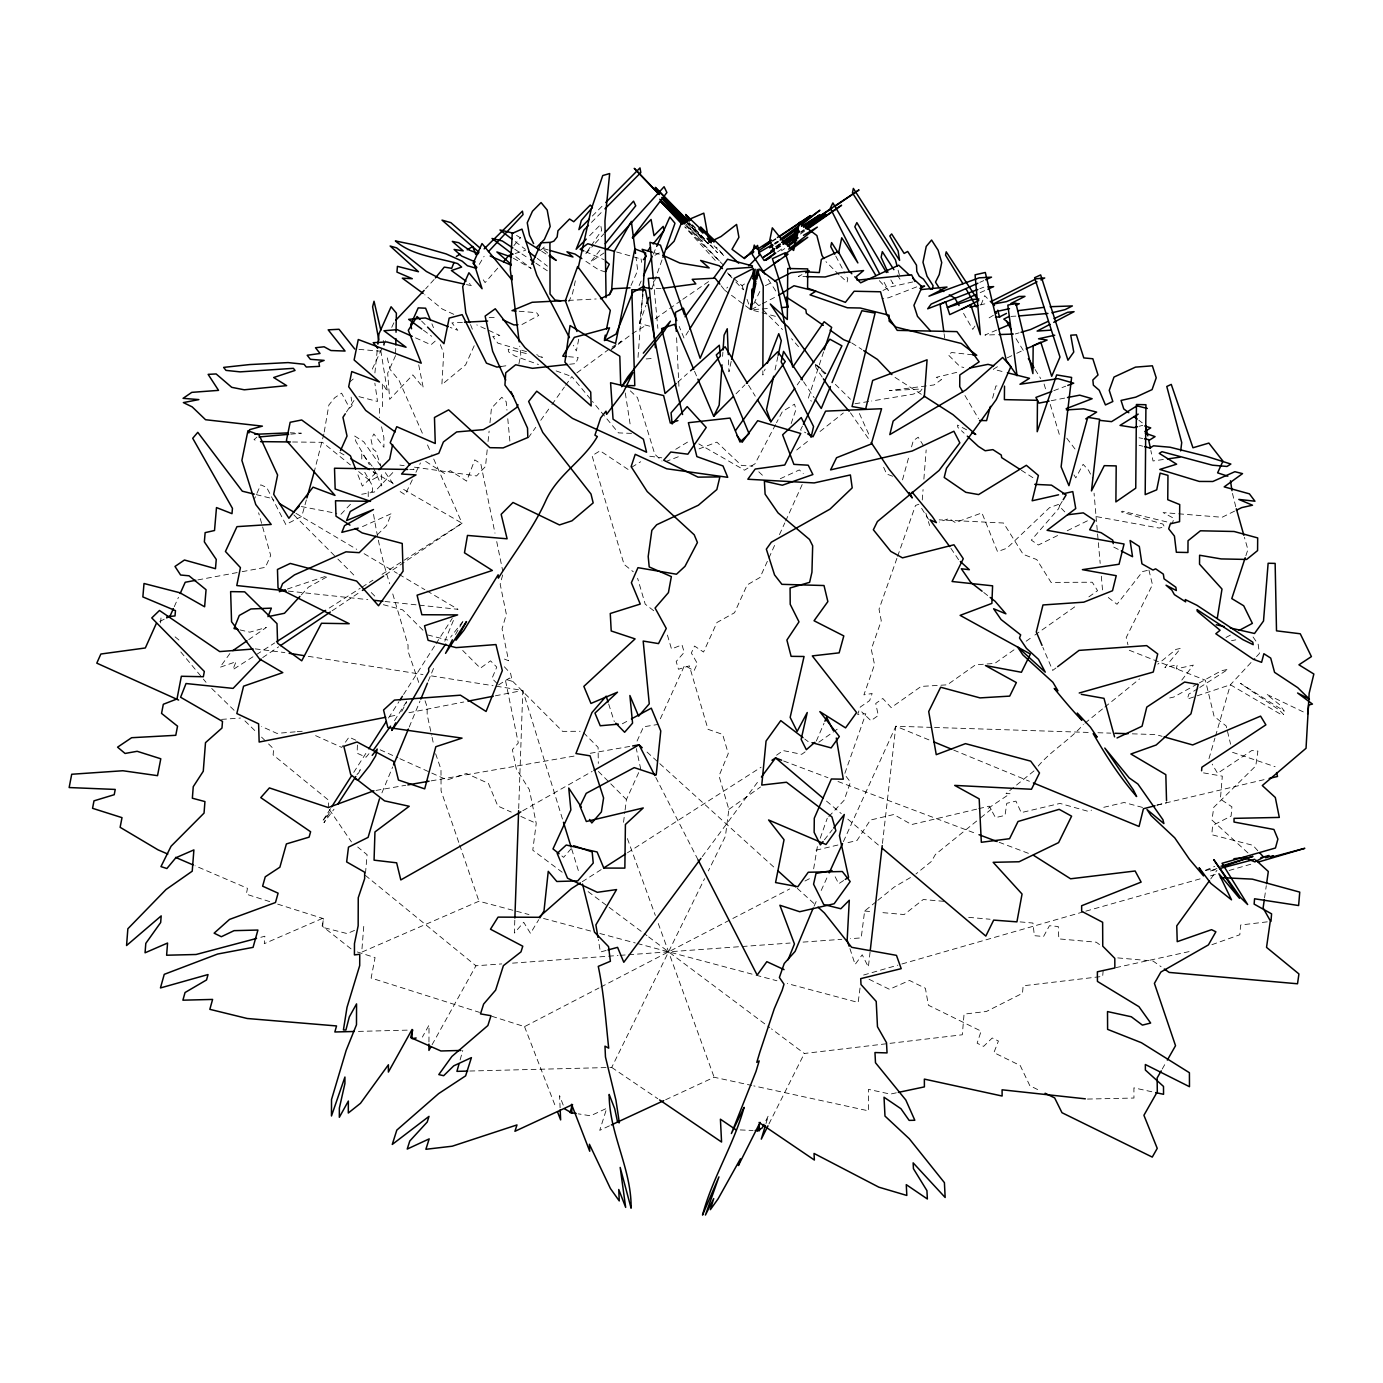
<?xml version="1.0" encoding="UTF-8"?>
<svg xmlns="http://www.w3.org/2000/svg" width="1383" height="1383" viewBox="0 0 1383 1383"><rect width="100%" height="100%" fill="white"/><g stroke="black" fill="none" stroke-linecap="round" stroke-linejoin="round"><path stroke-width="0.75" stroke-dasharray="5 3.75" d="M428.955 1041.969L429.024 1025.131L422.368 1037.094M762.863 370.782L762.846 375.018L765.127 369.105M395.624 353.443L395.745 347.081M514.804 920.179L514.355 933.076L523.708 922.288L530.45 933.335L538.782 919.626M518.694 808.536L522.809 690.445L495.2 686.037M357.419 745.057L357.108 753.199L366.046 757.227L369.589 752.905M722.6 356.365L722.894 352.129M638.03 357.402L642.836 291.329M363.746 926.403L361.724 952.161L478.967 901.215L528.963 914.561M922.254 499.989L923.066 489.547M923.879 479.123L926.161 449.924M1103.167 970.434L1102.666 976.381L1023.143 985.802L1022.504 993.271L986.39 1011.474L964.055 1014.119L962.309 1034.778L804.336 1053.483L771.472 1028.883M160.566 622.972L161.05 617.302M328.186 807.862L328.826 800.411L273.125 754.876L273.644 748.912L267.593 743.017M365.492 873.295L367.1 854.711L357.713 847.036M487.196 449.821L485.502 466.469L476.547 475.942L412.67 466.901M488.043 441.505L489.115 431.098M489.962 422.766L491.449 408.21L501.804 397.249L506.161 401.623L506.956 410.163M374.897 372.926L377.248 350.297M870.063 952.126L868.368 967.045L862.214 954.771L855.109 964.504L849.819 948.271M882.458 843.44L895.838 726.231L932.384 727.406M649.733 326.181L639.551 323.466L643.06 294.423M504.346 666.779L510.638 673.469L512.246 681.318L505.227 679.157L518.297 743.034L512.384 749.638L516.326 768.913L529.343 789.641L536.224 823.352L532.783 850.199L562.189 872.224M623.526 822.297L624.839 811.959M625.116 809.902L626.43 799.564L640.588 768.395L636.301 748.601M667.419 635.091L671.498 648.955L681.992 644.858L684.205 652.327L676.183 661.489L678.483 669.286L689.356 665.828L708.027 729.308L722.635 734.425L728.271 753.562L719.004 775.915L728.858 809.401L725.418 836.266L708.355 870.927M813.653 868.801L817.439 846.206M876.13 901.716L864.634 911.034L861.194 937.899L850.424 938.677M860.019 988.015L858.169 1002.468L787.325 983.555M1264.563 897.844L1266.292 885.673M323.864 434.02L314.408 471.119M324.227 431.963L328.86 405.029L334.755 397.699L341.584 393.17L349.622 408.158L352.112 405.634L351.126 397.128M518.902 363.902L520.786 354.636L519.731 346.148M578.734 339.215L576.365 350.902L573.392 345.231M731.192 361.378L728.962 371.768L728.461 358.854M775.016 369.935L778.145 355.293M575.345 280.818L572.579 293.334L568.776 301.771M992.596 398.2L995.864 385.961L1000.186 386.064M502.669 574.965L500.179 584.162L506.334 614.225L502.064 628.85L508.598 660.746L503.308 658.636M902.511 479.866L909.305 455.128M911.57 446.882L913.264 440.693L918.191 437.218L923.879 446.294M306.369 499.92L301.771 516.378L285.814 524.52L266.712 487.507L260.747 484.811L254.593 498.554M460.124 1059.931L462.786 1050.406M1208.984 758.627L1214.931 738.107M1215.536 736.05L1230.403 684.758L1255.038 658.187M765.992 1123.549L768.343 1115.735L764.868 1122.668M1245.876 555.707L1247.898 549.57L1244.423 537.33M823.594 351.818L808.156 398.702L811.441 401.139M791.162 423.578L796.003 409.385L794.482 404.182L782.415 411.529L776.52 422.749M896.91 558.352L879.035 609.194L881.265 620.742L871.255 649.249L874.54 664.601L863.908 694.854L872.137 693.488L869.63 700.611L860.278 707.024L857.667 714.458L865.793 713.766L844.512 774.342L850.476 782.087L844.062 800.359L828.659 816.748M897.619 556.312L915.494 505.469L920.888 503.516M820.24 838.219L827.259 818.235M639.551 323.466L645.93 305.436M651.6 289.393L662.232 259.33M981.048 304.865L984.627 295.634L988.862 299.869M381.933 792.874L392.686 766.925M409.23 727.026L419.983 701.095M428.263 681.145L434.867 665.188M444.79 641.245L453.901 619.307M816.333 741.046L824.043 723.24M395.59 355.569L387.689 373.185L389.66 399.376L412.791 374.897L423.215 387.551L418.634 364.455M474.196 345.733L465.622 364.887L441.886 384.612L443.718 353.08L439.777 343.312M630.976 285.503L637.719 270.498L636.059 257.687M639.119 285.572L641.764 279.694M653.174 254.23L656.683 246.399M174.258 606.705L178.476 597.3M637.062 741.081L643.527 726.818L657.755 724.485M660.348 718.762L684.568 665.379L694.059 670.772L697.343 663.512L691.362 653.018L694.508 646.051L703.549 652.033L716.947 622.506L734.529 612.738L747.148 584.923L760.062 577.42L767.997 559.908M768.896 557.971L775.949 542.395M779.476 534.616L784.783 522.93M785.665 520.993L802.434 484.015M814.086 906.142L817.63 898.31M821.191 890.496L828.296 874.851M843.405 841.607L895.838 726.231L931.727 741.029M372.304 369.071L385.563 340.633M391.735 327.356L394.397 321.669M412.324 479.797L405.133 494.768L397.284 489.738M415.937 472.294L420.432 462.942M753.752 303.811L760.875 289.324M802.434 426.12L800.55 429.957L805.874 432.879M469.84 1071.03L611.718 1067.434L704.569 878.637M358.387 773.46L360.289 769.657L356.918 774.826M768.948 1123.93L804.336 1053.483M401.71 711.45L406.688 701.976M775.552 424.616L754.962 463.824L744.521 470.185L698.813 443.908M432.066 1044.753L475.942 965.783L501.77 963.916M1162.221 1069.042L1166.318 1061.867M455.474 634.486L463.651 620.379L450.599 637.2M479.244 264.412L484.119 256.27M1062.213 501.355L1059.292 506.178L1064.806 511.9M406.516 701.682L394.293 720.958M688.578 330.865L684.049 338.144L679.191 326.423M330.554 808.588L322.446 821.26L329.413 812.495L323.985 822.678L334.029 809.176M353.737 772.354L367.636 750.623M388.502 718.019L398.926 701.717M403.559 694.473L434.85 645.55M436.008 643.752L452.241 618.391M346.424 412.03L354.549 399.635M974.946 326.06L972.733 329.396L963.26 312.869M590.074 247.35L585.441 254.109L593.929 244.756M591.232 245.655L601.657 230.442L600.602 224.616L587.654 237.686M528.323 437.754L535.774 427.278M540.753 420.276L550.711 406.291M551.955 404.545L564.385 387.067M565.63 385.321L571.836 376.574L591.06 399.756M797.23 384.889L799.737 381.362M229.872 653.554L220.018 667.298L236.026 661.731L232.863 669.649L254.679 655.698M1210.73 878.931L1217.005 870.253M702.27 856.647L758.852 780.444M1181.808 680.09L1193.322 665.102L1176.241 668.923L1177.296 664.774L1164.849 667.557L1180.633 648.368L1176.017 649.388L1157.813 664.151M824.389 839.827L832.359 829.696M599.945 250.323L590.679 261.854L604.06 252.951M513.906 245.621L520.44 237.565M434.124 279.47L425.636 288.822M571.179 848.643L563.624 857.356L560.582 854.936M1038.201 766.096C1051.408 750.329 1069.923 740.043 1083.338 724.485M497.724 268.181L485.105 282.599L481.803 277.62M595.347 243.201L603.835 233.865M301.356 594.863L308.392 587.187L327.788 576.4M1256.49 656.631L1259.394 653.502L1258.167 644.288L1252.687 636.457M340.996 514.251L351.023 503.671M392.789 472.571L374.344 492.054L361.706 494.25M592.304 216.076L602.746 205.548M591.475 222.404L603.437 210.32M721.096 285.693L724.692 290.205L727.7 287.163M736.015 393.809L744.936 384.802M377.438 534.668L386.548 525.661L391.389 513.629L360.254 527.615M376.003 472.692L362.363 486.107L357.142 472.865M540.563 250.358L545.351 246.036M677.791 382.157L687.368 373.635M256.892 437.149L254.023 439.621L258.414 441.609M435.196 341.117L430.995 344.782L414.105 337.21M349.38 382.244L355.535 377.092M1084.998 723.136L1103.202 708.39M1104.861 707.059L1139.609 678.897M1034.017 770.901L1006.029 793.583L1010.005 793.704L988.102 808.381L991.507 809.02L978.317 819.704M877.773 900.385L894.196 887.073L910.74 877.375M976.675 821.035L935.444 854.435L931.329 861.505L915.961 873.97M611.805 348.793L621.451 341.048L618.236 343.053M796.694 449.994L810.023 439.414M820.015 431.496L843.336 412.998M611.251 349.657L632.653 333.355L646.795 324.815M1055.99 667.937L1052.688 670.444L1042.868 647.348M576.918 372.84L609.09 349.173M775.344 246.952L780.219 243.46M655.369 318.747L681.11 300.491M682.822 299.281L708.926 281.354M776.554 755.222L783.124 750.571L801.708 754.323L805.131 751.885M818.857 742.187L839.429 727.631M728.858 809.401L760.512 786.996M1013.981 649.837L994.826 663.391L975.516 664.843L947.269 684.827L921.147 686.417L891.188 707.612L882.786 698.467L875.733 703.463L878.291 715.46L870.927 720.664L861.73 711.865M1026.169 641.211L1033.136 636.284M1034.882 635.039L1076.683 605.477M1088.888 596.851L1097.583 590.679L1092.276 582.226L1051.08 582.399L1036.783 559.596L1023.161 554.324L1003.522 523.016L939.213 519.852M248.733 639.638L266.366 627.433L249.804 632.169L239.951 629.905M776.226 247.453L781.412 243.875M800.377 234.038L805.701 230.391M612.099 347.133L616.628 344.056M775.846 248.784L781.084 245.223M800.325 232.137L803.834 229.768M777.523 251.896L784.386 247.229M262.701 657.582L278.709 646.795M332.11 610.802L360.6 591.613M385.511 574.827L462.06 523.241L431.842 454.73M772.596 241.282L776.036 238.965M776.33 247.488L781.637 243.927M776.589 248.854L781.862 245.327M801.189 232.361L804.699 229.993M774.152 243.512L777.35 241.385M775.102 243.46L778.456 241.247M777.039 245.811L780.461 243.546M781.43 250.79L784.731 248.594M733.906 278.536L742.049 285.624L745.506 283.325M772.129 240.97L775.621 238.671M774.808 244.29L778.318 242.008M843.63 880.504L838.668 883.754L833.932 874.298M582.226 881.732L602.106 869.008M627.415 852.81L761.117 767.185M256.495 654.539L274.698 642.922M329.258 608.053L360.185 588.311M362.018 587.153L372.926 580.168M382.019 574.36L462.06 523.241L400.88 487.819M498.537 684.931L509.445 678.05L562.57 731.365L580.117 731.279M997.437 366.72L993.357 369.261L1005.389 372.286M989.139 317.865L995.069 314.252M631.685 467.247L640.709 461.732M675.751 449.285L689.754 440.762M1197.955 688.578L1188.792 694.162L1187.357 699.106L1230.403 684.758L1281.678 714.855L1283.718 714.579L1279.5 710.205L1240.361 683.271L1284.271 711.156L1279.655 704.725L1266.569 694.283L1305.777 713.109M1199.787 687.472L1228.156 669.251L1221.241 670.807L1199.303 682.925M522.739 810.784L592.149 771.42M1197.488 683.945L1173.735 697.067L1167.736 698.415M521.961 324.521L538.73 315.428L536.552 312.679L518.141 311.158M622.333 723.793L629.576 719.903M654.885 255.285L660.538 252.259M1225.978 637.477L1231.631 634.451M159.788 621.537L164.923 618.806M751.47 309.429L760.494 304.744M762.292 303.793L776.727 296.308M491.812 1016.263L524.537 1026.635L598.943 987.998M600.844 987.013L789.71 888.941M804.958 881.023L812.599 877.064M765.421 285.659L770.919 282.875M801.967 274.612L798.285 276.462L806.548 276.635M882.959 290.499L889.649 287.128L914.958 281.458M1057.597 535.532L1038.374 545.006L1031.32 540.131L1058.6 508.702L1060.346 503.74L1049.524 507.665L1006.876 548.238L997.523 551.627L981.93 512.903L955.273 522.549L949.032 518.521L939.334 522.048M1067.209 530.778L1088.352 520.354M1234.587 511.122L1222.088 517.277L1163.103 512.574L1173.89 518.366L1172.421 523.258L1122.443 511.209L1121.319 511.9L1162.947 524.105L1164.503 527.009L1159.196 528.047L1096.045 516.551L1094.057 493.195M1007.256 357.834L1014.828 354.221M1016.73 353.322L1024.302 349.692M609.436 1125.831L599.738 1130.343L606.739 1108.302L590.558 1115.804L578.232 1113.851M665.672 1099.744L714.147 1077.253L751.712 1085.43M780.271 478.725L799.322 469.926L803.316 473.712M980.167 292.643L985.958 290.067M979.838 282.357L983.728 280.628M354.532 930.396L347.168 933.594L322.602 927.319L323.328 918.018L264.291 943.673L264.879 936.222L258.621 937.881M996.676 330.053L984.886 335.084L997.039 334.634M1205.561 870.218L1214.723 866.38M916.704 286.869L888.491 297.812L882.095 298.434M979.804 288.719L983.814 287.18M665.43 461.663L679.278 456.407M699.072 448.887L716.878 442.128L741.495 465.466L752.819 466.14M1053.811 390.68L1065.74 386.185M1211.888 944.693L1239.825 934.752L1240.637 925.002L1270.96 921.406M287.353 589.037L327.304 575.76M1216.936 868.472L1209.572 871.221L1217.783 869.06M901.872 963.986L1083.84 911.725M515.15 253.487L525.471 250.34M1015.295 333.96L1019.133 332.836M863.614 975.032L897.844 965.144M1085.845 911.155L1202.19 878.274M1210.488 875.871L1216.712 874.073M1229.159 870.477L1251.978 863.891M606.117 950.467L600.378 952.023L598.303 939.506M1139.281 426.258L1142.738 425.342M1156.931 805.269L1166.578 802.78M956.759 372.355L936.256 377.352L941.512 379.564L933.905 384.958L889.459 390.628L922.098 388.969L920.335 391.389L913.005 394.207L871.567 401.018M1205.613 870.529L1213.098 868.714M1147.337 570.436L1142.583 571.559L1117.015 604.285L1107.541 596.92M976.64 809.159L911.587 824.562L893.798 814.518L870.374 820.067L856.993 840.501L844.702 843.405M978.749 808.657L989.243 806.168L995.483 817.63L1005.026 815.382L1006.789 803.298L1015.935 801.12L1021.224 812.616L1060 803.419L1087.539 811.164L1091.602 810.196M816.039 850.199L842.662 843.889M1103.79 807.309L1124.085 802.503L1144.571 807.966M1157.018 805.01L1265.047 779.424M979.942 304.952L987.981 303.154M1115.804 967.651L1191.61 951.055M896.322 1092.829L890.306 1094.109L868.472 1089.355L868.593 1110.877L753.787 1085.897M1231.544 640.692L1235.78 639.845M1051.166 400.724L1067.486 397.543M389.937 716.446L398.373 714.786M408.919 712.729L463.754 701.994M495.391 695.805L522.809 690.445L562.829 820.223M197.873 579.909L240.054 572.043M242.163 571.663L265.38 567.341L270.705 555.465L258.621 512.782M376.038 790.419L405.72 785.267M431.185 780.859L575.414 755.861M590.264 753.286L630.562 746.301M855.005 403.75L869.509 401.364M500.923 366.512L508.909 365.354M1163.362 459.502L1153.024 460.971L1150.846 450.495M661.091 288.494L650.961 288.598M569.589 364.248L575.76 363.573L578.18 357.557L568.534 356.693M290.776 434.158L301.356 433.207L290.24 432.793M295.184 731.849L276.877 733.37L261.646 726.49M297.207 731.676L303.309 731.175M255.233 648.869L284.898 652.603M753.821 309.55L760.201 309.083M762.327 308.928L768.723 308.461M646.138 358.94L654.401 358.335M512.54 963.138L617.994 955.515M620.137 955.359L626.603 954.875M628.746 954.719L790.16 943.033M803.074 942.1L841.815 939.299M221.505 719.385L240.486 718.054M1010.904 316.396L1016.851 316.067M568.43 300.405L596.194 298.97M489.219 317.658L497.119 317.243M462.423 322.36L451.913 322.896L457.808 330.295L450.166 327.391M358.439 1031.39L410.682 1030.058M292.574 441.99L322.446 442.318L350.4 464.913M409.766 469.477L414.07 469.546L411.27 466.399M934.528 727.475L1089.32 732.454M1097.929 732.731L1110.826 733.146M1132.314 733.837L1155.963 734.58L1162.083 736.309M631.547 433.38L618.495 432.896L592.425 401.416M740.233 1129.928L753.061 1130.464M358.94 349.363L379.962 351.161M943.811 901.336L923.256 899.52L904.171 914.543L879.208 912.331M968.67 917.344L990.09 919.246M1020.084 921.891L1032.945 923.031L1034.363 935.686L1043.56 936.498L1049.438 925.728L1058.254 926.506L1058.825 938.884L1096.252 942.203L1099.571 944.624M864.634 911.034L870.875 911.587M1117.775 957.9L1153.059 961.029L1161.098 966.734M288.338 591.094L367.809 599.634M384.993 601.484L417.217 604.941M419.36 605.166L458.032 609.333L426.725 590.783M972.56 354.791L951.66 352.527L948.133 354.722L959.975 366.547L963.795 367.515M1087.47 1099.07L1133.956 1098.033L1133.904 1087.851L1155.635 1092.587M649.733 456.234L661.765 457.825M399.894 465.086L404.147 465.691M308.271 656.32L422.973 674.558M431.479 675.907L493.074 685.709M1203.521 772.89L1222.313 776.157L1220.394 799.097L1231.89 806.825L1231.112 816.056L1212.58 825.513L1211.819 834.744L1252.894 845.307L1258.271 851.236M1139.022 437.789L1142.635 438.48M301.373 506.541L336.83 513.439M466.486 284.587L472.519 285.918L469.286 283.55M526.318 353.529L508.183 349.259L508.65 351.87L514.874 356.001L538.454 364.507M538.419 356.382L542.447 357.333L536.708 354.688M256.235 494.613L270.152 498.053L273.834 500.231M1139.125 445.291L1142.738 446.19M427.675 634.953L447.798 640.035M358.94 396.644L377.507 401.45L374.862 383.16M753.649 310.518L775.431 316.327M383.368 604.699L402.66 609.868L423.267 630.527M543.554 918.468L591.475 931.26M599.807 933.49L635.229 942.947M637.321 943.5L753.994 974.652M756.069 975.205L776.918 980.772M654.453 252.83L660.607 254.593M616.611 252L641.349 259.07M548.325 249.96L542.153 248.197L548.394 253.625M605.495 271.898L598.96 270.013L583.557 259.762M526.474 351.645L497.811 343.122L492.815 336.501L499.816 335.464L476.807 324.901M269.72 901.612L246.33 894.196L247.471 888.301L195.003 865.741M277.689 904.136L323.57 918.675L322.135 926.057L353.391 950.726M357.333 951.971L375.07 957.589L371.128 978.04L479.538 1012.373M1232.547 752.317L1275.143 766.718M556.122 370.903L571.836 376.574M892.623 476.219L886.676 474.023L882.285 464.256M783.642 760.978L827.95 777.695M838.012 781.499L976.986 833.932M999.148 842.299L1029.35 853.691M1129.271 650.252L1205.354 680.177L1214.084 716.29L1226.202 726.006L1230.593 744.227M953.648 750.07L1029.419 781.291M585.666 251.723L604.094 259.71M380.187 749.811L397.906 757.798M399.877 758.697L447.124 779.995L466.434 773.495L488.406 783.4L497.811 806.012L511.261 812.08M355.863 740.216L349.017 737.122L341.705 747.408L312.99 734.459M520.855 816.419L536.224 823.352M453.797 314.321L442.301 309.049L424.737 294.717M869.025 979.25L889.425 989.294L909.495 980.461L925.4 988.292L928.391 1005.216L981.117 1031.13L977.124 1043.197L983.59 1046.378L992.233 1037.993L998.422 1041.036L993.91 1052.619L1020.239 1065.55L1029.851 1085.724L1039.394 1090.426M1113.782 547.115L1119.417 549.985M966.613 429.785L957.468 425.082L957.814 427.33L964.124 433.19M513.335 258.189L531.141 268.406L515.824 256.702M339.699 452.397L345.249 455.629M373.064 471.724L393.464 483.531M295.945 513.318L356.728 549.328M364.092 553.684L397.249 573.323M399.082 574.412L424.875 589.694M516.533 235.387L521.944 238.792M541.773 251.308L547.184 254.731M851.721 342.915L861.989 349.501M895.026 377.403L922.219 394.881M1021.311 470.255L1033.81 478.276M425.67 461.403L444.583 473.539L450.391 470.669L466.659 481.128L474.767 459.882L480.8 463.754L494.993 533.164M514.666 249.165L527.044 257.359M535.895 263.202L548.273 271.396M628.072 469.442L600.101 450.806L592.062 455.699L624.044 564.368L633.345 571.819M611.718 1067.434L657.789 1098.707M423.44 330.226L431.669 336.276M724.692 290.205L729.792 294.026M731.486 295.288L750.208 309.308M588.138 891.637L646.95 935.651M648.679 936.948L769.743 1027.586M1138.9 420.311L1142.272 422.852M515.219 241.593L525.384 249.355M537.244 258.396L547.426 266.141M804.75 739.006L808.173 741.634M653.71 610.716L645.221 604.164L637.615 578.284M983.728 592.46L988.568 596.229M358.629 471.568L370.125 480.869L376.729 477.308L373.583 471.897M175.105 636.871L181.622 642.213M365.319 875.353L475.942 965.783M826.498 801.085L841.279 813.602M847.848 819.168L880.712 847.001M727.389 272.866L732.281 277.119M839.135 274.854L825.962 261.664M840.743 276.306L847.122 282.08L847.796 278.761L845.791 274.992M647.037 752.075L658.222 762.223M659.812 763.675L776.468 869.475M797.248 888.318L816.419 905.709M1247.967 852.931L1211.957 820.102L1213.79 807.292L1255.781 765.888L1257.89 751.09L1251.753 750.537L1217.559 773.322L1212.2 764.142M723.637 265.329L685.38 227.123M816.731 364.991L825.928 373.669L816.298 364.161M685.605 225.377L720.785 262.355M758.783 471.793L764.764 477.463M630.337 390.87L637.477 397.63L654.799 454.212L662.008 461.04M686.072 221.384L709.393 245.119L688.717 223.545M211.703 688.457L234.367 710.568M244.929 720.906L255.509 731.227M261.56 737.122L266.089 741.547M683.582 221.66L702.374 241.299L685.795 224.547M824.804 373.929L815.296 364.282M835.367 384.37L850.476 399.272M583.522 732.731L598.096 747.356L598.303 763.416M598.407 771.437L626.43 799.564M497.223 683.617L492.002 678.379L496.774 667.107L490.516 660.832L480.368 668.179L462.683 650.442M293.905 514.943L336.363 557.539M337.884 559.06L356.071 577.316M371.232 592.529L377.3 598.614M687.628 224.011L703.601 240.072L687.576 223.216M755.256 302.082L761.307 308.184M762.828 309.706L782.501 329.552M421.59 321.046L426.068 325.575M692.261 225.049L695.234 228.109M714.077 245.794L724.502 256.356L716.498 247.211M689.166 223.372L708.528 243.425M710.015 244.964L717.466 252.674L710.689 245.223M715.253 260.419L684.671 226.847M688.803 222.386L704.863 239.138M728.53 274.301L734.442 280.49M735.912 282.046L743.293 289.79M692.243 224.841L695.217 227.953M798.527 346.701L791.577 338.714M879.329 280.645L888.405 290.43L882.475 279.21M180.793 651.963L202.039 677.514M203.37 679.122L206.032 682.32M850.459 412.808L869.959 440.797M372.131 466.192L361.758 453.157L361.793 461.144M1066.76 438.169L1075.006 449.008M380.532 465.794L363.798 441.851L354.722 436.025L355.794 441.246L369.399 464.688M385.321 472.623L393.706 484.603M329.344 809.574L351.455 841.919M950.916 548.325L958.868 560.132M822.176 377.075L816.264 368.276L814.985 364.196M803.592 381.743L814.189 397.803M1073.951 474.905L1075.836 477.861L1083.114 464.325L1088.386 470.03L1092.777 478.345M897.325 275.044L900.8 280.455M768.274 279.383L776.261 291.813M921.614 508.322L928.512 519.317M1016.021 338.662L1024.993 353.166M1035.106 369.503L1040.707 378.579M748.549 385.2L755.256 396.178M890.842 279.919L893.038 283.619L891.344 279.85M964.936 395.503L978.524 418.703M364.749 472.294L372.58 486.038L372.597 491.57L368.224 491.103L368.241 496.998M835.764 256.097L844.788 273.091M655.784 777.453L698.104 859.967M373.427 467.834L381.691 485.969L381.639 472.139M859.396 413.517L869.959 436.942M422.351 433.207L399.03 380.36L389.989 369.33L386.6 354.878M427.52 444.946L430.977 452.777M694.543 371.266L697.032 377.144M470.497 324.556L472.848 330.347M431.911 323.812L433.484 327.702M563.209 1105.121L559.579 1095.699L560.098 1107.8M524.537 1026.635L556.035 1107.99M742.049 285.624L743.484 289.548M747.045 299.368L749.897 307.233M627.398 838.565L655.335 915.425M658.273 923.533L714.147 1077.253M381.622 468.197L375.778 451.186L373.082 449.216L371.042 439.448L373.842 433.934L383.938 447.314L383.886 437.702L381.293 425.618M373.548 514.372C377.438 537.503 382.313 561.083 389.729 583.764M418.738 682.441L408.071 651.324L408.037 645.118L392.167 591.941M425.048 700.783L427.14 706.903L427.174 714.665L431.617 735.237M435.628 753.735L440.987 769.346L441.073 790.834L458.983 843.025M459.675 845.03L478.967 901.215M608.676 703.999L614.294 721.649M571.715 849.058L579.339 873.779M925.832 513.179L929.618 525.557M1044.079 384.025L1045.928 390.144M1050.25 404.424L1059.499 435.023M1235.762 506.731L1232.27 492.607M898.12 270.152L899.728 276.323M1148.927 570.055L1152.471 584.715L1126.211 637.563L1127.958 644.806M383.229 340.443L384.664 346.632M432.066 737.277L433.847 745.506M496.722 541.583L502.738 571.023M380.792 350.625L387.43 391.596L382.33 383.074L382.434 406.948L379.53 407.933L379.564 417.545M641.055 258.915L641.677 262.355M625.289 392.997L630.562 427.001M944.105 333.77L944.675 337.971M507.768 418.703L509.981 442.197M653.519 281.043L657.859 328.359M1096.045 516.551L1100.177 563.417M1101.317 576.21L1102.631 591.111M676.598 337.711L678.915 386.289"/><path stroke-width="1.5" d="M428.955 1044.079L428.937 1050.406L431.012 1046.637M762.88 366.53L763.226 285.97L757.21 269.46L750.606 309.204M1004.507 386.151L1004.386 399.635L1037.457 400.309L1037.198 431.721L1056.664 374.914L1071.618 377.438L1061.124 466.849L1068.938 485.675L1087.764 417.32L1099.589 419.256L1091.464 490.913L1104.274 465.656L1116.202 465.898L1115.891 501.891L1135.754 488.164L1136.446 404.51L1145.937 404.718L1145.193 494.63L1156.724 489.824L1160.112 473.142L1167.961 475.372L1167.753 499.712L1179.716 504.553L1179.578 521.65L1170.312 523.863L1168.687 528.825L1174.426 536.051L1176.363 552.266L1187.928 552.509L1188.032 540.736L1200.427 530.795L1234.068 531.487L1257.683 537.918L1257.579 550.59L1246.671 559.441L1221.154 558.922L1199.597 555.24L1199.528 564.178L1222.002 589.054L1217.247 618.46M751.799 303.326L752.024 290.586M395.797 344.972L395.918 338.61M396.039 332.248L396.385 313.18L391.095 306.767L378.959 333.839L377.887 344.125M751.799 303.69L752.075 289.012M514.874 918.035L518.625 810.68M751.47 309.429L752.387 290.015M753.009 277.067L753.424 268.44L734.459 278.294L700.126 358.266L683.392 308.219L675.405 312.368L676.304 331.384M512.177 275.58L511.935 279.867L482.01 243.546L473.643 262.217L482.079 288.736L468.923 272.762L462.7 286.627L465.794 312.973L469.719 322.619M722.012 364.853L719.177 405.133L713.697 416.3L697.879 379.098M723.05 350.003L724.087 335.153L727.251 328.739L728.288 354.549M642.836 291.329L645.619 252.968L634.814 248.905L615.591 343.382L604.457 339.215L605.305 335.084M1201.585 770.763L1201.879 767.219L1265.877 724.848L1260.587 716.135L1192.682 744.953L1164.123 736.897M1270.96 921.406L1271.582 913.852L1254.122 904.102L1254.571 898.777L1298.62 905.537L1299.743 892.121L1252.341 879.139L1220.411 877.565M751.073 309.239L755.17 269.27L747.684 284.483L731.642 359.303M1307.644 714.008L1308.629 705.019L1312.45 704.085L1297.6 693.004L1309.424 699.124L1297.738 687.662L1274.573 672.345L1270.718 658.101L1263.889 653.727L1261.59 662.336L1253.309 659.242L1215.813 633.76L1220.083 630.25L1197.332 611.355L1197.056 609.626L1242.919 639.672L1253.188 644.668L1252.808 642.213L1196.935 605.287L1185.283 599.565L1185.629 601.847L1174.374 594.621L1171.885 590.195L1166.042 585.199L1176.345 590.541L1175.844 587.222L1164.054 578.837L1163.345 574.135L1155.635 568.828L1152.973 570.038L1141.943 563.832L1139.315 546.441L1130.084 540.511L1132.539 556.692L1121.285 550.953M870.305 950L882.216 845.583M643.562 290.274L644.063 286.125L632.774 292.401L616.023 334.098L604.406 340.564L609.505 327.84L574.325 337.348L562.743 356.174L566.598 356.52M1180.684 450.91L1181.722 442.56L1166.785 386.479L1171.263 384.405L1192.959 447.764L1208.863 443.079L1222.952 461.144L1217.61 472.848L1227.827 476.201M1264.269 899.866L1263.111 907.974L1270.32 920.801L1266.534 947.372L1298.931 973.926L1297.513 983.78L1169.154 972.422L1164.33 969.016M1266.586 883.651L1268.315 871.48L1255.799 860.07M392.634 444.583L389.643 459.277L379.028 469.701M606.549 328.912L610.318 310.397L577.645 266.504L565.336 300.768L576.953 331.488M932.332 289.289L933.076 285.659L927.025 276.22L922.98 262.286L926.23 246.416L931.589 240.037L938.106 250.185L941.719 262.545L939.247 274.577L935.496 282.149L938.936 287.508M248.905 432.948L249.597 429.664L262.407 426.137L205.566 419.723L192.168 406.879L183.369 402.591L198.858 399.601L183.075 398.339L191.805 392.357L218.549 390.369L208.124 374.361L216.146 373.946L231.722 387.326L244.255 389.799L286.661 385.65L273.678 377.524L295.046 370.437L293.369 368.327L240.089 371.871L225.999 370.385L223.614 367.394L249.58 364.576L288.096 362.588L304.07 364.265L306.283 367.031L319.525 366.357L318.868 362.415L324.158 360.393L310.38 359.303L307.182 355.258L320.043 353.478L315.48 347.738L324.106 346.787L330.952 350.539L345.058 351.04L328.186 329.846L339.042 329.275L354.739 349M773.667 376.211L766.493 409.679L770.884 421.78L794.724 388.398M778.145 355.293L781.291 340.65L778.75 333.683L767.392 363.21M750.208 309.308L755.948 283.1M756.829 279.072L759.025 268.993L776.9 282.374L792.684 367.152L824.13 321.738L831.667 327.373L824.268 349.795M578.111 268.319L591.042 209.957L602.746 175.537L609.661 173.549L604.941 220.986L606.065 297.587M990.401 406.36L986.58 420.622L979.562 420.484M306.94 497.863L314.408 471.119M412.774 1030.007L410.647 1037.578L440.9 1050.976L460.798 1050.458M459.07 1063.752L456.926 1071.358L467.679 1071.082M379.461 798.855L368.103 837.372L348.499 847.122L346.649 861.92L364.68 872.224L364.645 878.724L358.249 897.74L358.162 925.797L354.463 943.604L354.428 954.91L359.736 954.27L359.701 965.576L347.012 1007.36L343.416 1029.955L345.923 1029.989L349.311 1016.92L356.555 1003.885L356.486 1024.768L346.182 1050.319L331.522 1099.554L331.471 1115.977L344.937 1077.029L344.92 1083.529L339.371 1108.042L339.336 1117.291L348.36 1101.058L348.309 1113.004L360.496 1103.306L388.416 1064.772L388.381 1072.067L412.065 1029.471L412.03 1038.598L416.162 1037.993M757.538 1130.862L760.08 1122.408L738.401 1165.541L740.441 1158.781L718.123 1198.802L710.361 1209.676L713.697 1198.612L705.434 1215.052L718.935 1176.898L702.529 1215.069C712.452 1177.711 733.872 1144.571 744.089 1107.368L731.382 1133.541L756.017 1071.41L759.181 1060.934L756.795 1062.351L759.941 1051.875L774.255 1008.812L782.19 990.228L784.005 984.195L779.372 977.47L784.247 963.484L795.104 951.4L813.187 908.095M765.404 1125.503L761.29 1139.143L767.98 1125.831M1245.201 557.747L1231.786 598.58L1243.697 605.771L1252.376 623.37L1239.168 630.423M646.639 303.43L648.765 297.414M662.941 257.324L674.99 223.251L669.839 217.027L656.683 246.399M454.022 262.39L451.705 268.319L444.306 267.109L435.403 277.931M267.956 616.662L271.379 608.14L250.928 608.969L239.294 615.452L234.021 628.556L237.98 629.455M517.951 404.631L516.862 407.345L494.284 423.561L483.341 429.646L456.667 431.945L443.373 441.99L438.826 453.296L410.232 463.754L401.571 474.023L416.024 474.905L350.227 511.503L346.597 520.527L373.496 509.532L344.557 525.644L341.86 532.351L358.214 528.133M788.068 959.767L794.447 943.967L779.891 905.26L799.685 911.725L834.156 903.756L850.182 881.541L842.333 871.515L808.26 872.241L797.835 886.71L775.569 882.561L784.04 839.723L768.602 819.981L825.979 844.494L835.868 830.785L831.926 816.921L786.495 782.242L761.756 785.077L766.061 741.046L780.773 720.612L803.039 737.692M393.515 764.937L408.4 729.031M420.812 699.106L427.433 683.15M830.388 386.548L821.26 408.504L815.365 399.583M832.047 382.555L861.886 310.726L875.093 313.077L852.049 406.533L865.654 408.953L872.673 380.446L927.077 359.805L924.328 396.627L893.141 421.106L889.805 434.608L965.904 389.902L1002.658 357.471L1010.904 366.547L996.261 399.601L946.473 468.301L944.209 477.463L965.818 492.313L978.611 494.578L1026.342 465.31L1038.391 475.441L1032.15 500.784L1058.565 494.803M824.89 721.252L826.602 717.293L833.154 730.38M340.512 450.581L347.029 436.043L342.949 417.338L345.266 413.794M531.729 264.239L541.323 242.82L549.915 242.353L550.036 294.026L555.015 300.059L560.91 300.803M609.315 294.735L611.701 289.393L614.208 251.499L631.357 221.418L635.506 253.417M643.51 275.77L652.292 256.183M156.383 623.335L145.336 647.97L100.873 654.021L96.793 663.149L178.632 700.057M173.411 608.572L170.04 616.092L166.634 617.907M180.153 593.549L185.218 582.26L195.764 580.307M829.195 872.898L842.524 843.561M803.385 424.218L841.919 345.836L829.852 339.198L800.999 379.616M605.495 271.898L609.298 264.239L605.391 260.851M763.986 1124.396L762.258 1127.854L759.111 1129.859M395.728 722.842L391.735 730.431L406.861 709.393L428.816 671.498L428.609 668.456L445.706 644.15M1161.201 1070.84L1157.122 1078.014L1157.312 1091.757L1143.914 1115.286L1157.243 1148.374L1152.264 1157.087L1061.988 1112.71L1054.659 1097.929L1045.116 1093.244M1167.338 1060.07L1175.533 1045.704L1154.407 983.382L1160.873 972.042L1208.414 944.9L1215.882 931.796L1211.56 929.67L1177.227 941.667L1176.76 925.849L1209.468 880.677M452.397 639.793L445.551 653.364L466.503 621.537L455.958 640.277L463.927 630.268L498.139 574.809L498.347 578.146C514.459 552.491 533.164 528.548 545.611 501.095C557.124 474.836 583.332 460.885 597.352 436.579L594.932 435.196L600.689 417.873L606.013 411.2L606.601 414.347L623.353 392.288L632.93 372.632L621.728 386.721L627.778 376.919L664.531 330.71L670.409 321.184L643.302 353.149M539.819 917.914L543.986 911.051L548.256 871.342L556.813 881.49L577.748 880.902L593.238 863.044L592.166 851.945L573.703 845.722M1063.199 499.747L1066.12 494.924L1051.512 485.156L1034.743 484.361M689.719 329.05L727.078 269.063L752.438 267.23M331.713 806.773L351.42 775.984M368.794 748.808L386.185 721.632M400.085 699.902L402.401 696.271M337.798 804.128L355.794 776.537M373.237 750.347L390.576 726.144M735.549 430.545L785.285 361.551L777.661 351.818L746.422 383.316M685.052 316.776L708.788 284.639M713.801 277.879L727.544 259.261L752.508 265.934M700.974 858.376L623.802 962.291L617.579 947.355L608.019 949.948M761.428 776.987L775.586 757.936L781.62 760.218M632.308 237.686L666.9 192.531L664.082 186.722L606.912 249.787M823.058 841.521L820.413 844.892L814.138 832.359L814.293 818.2L831.373 778.992L843.284 779.182L836.3 738.038M833.672 828.002L844.304 814.501L839.446 835.712L848.592 877.271L845.272 879.432M372.183 755.36L377.196 749.067L375.692 755.844L369.641 765.646L358.076 780.168L355.552 779.165M605.253 243.719L635.748 205.79L633.552 201.157L605.253 232.309M647.78 250.6L650.477 247.28M653.174 243.944L663.926 230.633L663.166 226.414L654.003 235.663L651.082 219.482L632.584 238.153M643.406 259.658L646.259 256.27L642.144 249.303L652.396 252.242M503.343 261.767L508.944 255.371L513.076 254.109M299.938 596.384L284.466 613.274L270.013 616.248M488.441 251.637L523.051 214.59L522.428 211.15L484.136 248.888M293.784 511.952L299.298 506.126M395.884 320.095L424.149 290.395M261.214 659.121L233.087 688.388L186.031 683.53L180.603 697.257L222.49 721.425L221.972 728.046L205.497 742.654L203.266 771.265L193.257 786.685L192.358 798.216L204.943 801.57L204.044 813.1L171.077 846.223L160.964 866.605L166.876 868.524L175.848 857.754L193.897 849.905L192.237 871.186L166.046 889.511L127.858 928.771L126.562 945.523L161.189 915.892L160.67 922.513L145.803 943.379L145.059 952.801L167.568 943.033L166.617 955.221L196.092 954.495L256.547 938.435M536.345 247.574L544.349 239.501L550.175 226.501L547.201 210.043L541.064 202.558L532.455 211.253L527.251 222.767L529.499 235.248L533.613 243.581M589.331 219.084L578.889 229.613L581.292 220.537L592.391 207.467L590.282 205.047L573.755 221.729L569.571 219.015L557.954 230.754L557.142 236.925L553.891 241.109L550.33 242.474M605.719 202.54L639.983 167.931L640.83 172.581L604.924 208.816M588.484 225.429L583.989 229.958L576.141 249.286L586.219 239.138M666.208 249.234L674.091 241.264L681.594 222.594L703.809 213.155L709.081 242.353L720.992 236.562L736.586 224.426L738.92 237.323L732.022 249.303L744.521 258.604L757.573 245.431L759.336 255.215L748.791 265.864M713.697 416.3L733.042 396.8M375.934 536.155L359.234 552.664L345.975 551.834L294.441 574.913L282.599 583.609L279.366 591.699L285.347 589.711M676.183 383.575L665.016 393.515L645.463 289.946L631.806 289.721L634.78 385.684L626.741 385.546M690.566 370.782L719.298 345.231L720.353 356.019L671.066 412.843L672.138 423.959L687.178 406.619L706.229 427.485L687.87 454.177L670.79 452.016L663.667 460.211L698.017 477.135L719.886 476.91L716.843 489.547L698.346 505.244L656.666 524.762L651.842 530.346L648.195 556.502L649.215 566.944L671.36 576.59L668.421 592.615L655.075 608.036L666.278 628.452L658.515 643.596L643.181 641.055L649.267 703.861L638.6 716.169L629.887 695.511L632.567 723.119L624.632 732.264L615.781 723.171M814.898 742.273L806.341 749.707L801.137 739.3L807.24 712.522L797.161 731.382L790.16 717.379L804.059 656.493L791.111 656.337L786.892 640.035L798.994 621.849L790.212 604.302L790.073 587.982L809.625 582.329L811.942 572.216L812.668 545.784L809.487 539.439L778.059 512.903L765.11 494.163L764.384 481.18L782.311 485.226L812.893 474.542L808.225 465.207L793.894 464.36L782.622 434.815L801.224 417.562L811.095 437.287L813.55 426.517L781.17 361.845L783.556 351.403L802.417 379.945M780.548 239.052L819.912 210.216L801.5 224.824M771.472 240.417L763.416 246.744L770.4 242.129M772.319 245.604L769.553 247.747L773.045 245.448M798.112 232.137L783.141 242.682M797.386 237.444L792.632 241.109L797.438 237.928M1057.632 666.692L1079.034 650.39L1146.645 645.619L1157.727 653.934L1153.249 672.069L1079.224 693.004M797.991 230.252L794.966 232.448L798.51 230.097M753.873 251.775L744.21 257.705M757.296 249.32L771.299 240.227M781.844 242.302L798.371 230.667M788.051 246.399L796.625 240.262M803.488 235.352L817.336 227.106L788.69 249.13L807.776 237.323L784.662 254.368M796.643 228.541L780.133 240.123M758.973 250.53L770.867 242.423M232.863 650.632L246.969 640.865M782.363 239.622L798.043 228.679M796.815 236.476L786.132 243.771L796.452 236.908M807.482 229.18L841.59 205.237L806.445 228.817M774.1 249.977L763.606 257.1L773.08 251.222M782.83 244.03L796.833 234.522M805.58 228.575L825.807 214.296L806.358 227.331M775.811 253.054L765.594 260.298L770.901 257.152M787.809 244.912L798.095 237.911M804.059 225.827L819.86 214.797L801.518 226.363M759.025 252.484L772.561 244.566M280.49 645.584L330.33 612.012M362.381 590.42L383.731 576.019M779.493 236.649L810.507 215.575L777.367 237.513M783.4 242.751L799.305 232.085M783.608 244.134L797.663 234.712M803.851 226.553L859.016 189.92L835.176 206.223M803.627 227.175L831.684 208.556M782.173 242.405L799.27 231.065M774.307 263.202L779.442 259.797M784.559 256.391L787.982 254.109L762.811 271.829M752.438 278.726L757.625 275.286M580.428 882.89L571.386 888.664L538.869 917.292L498.07 917.119L490.481 929.22L522.774 946.214L520.976 951.884L503.395 965.662L495.633 990.124L483.635 1004.058L480.506 1013.895L491 1015.71L487.871 1025.546L451.895 1056.439L438.791 1074.591L443.649 1075.715L453.78 1065.809L471.413 1057.632L465.622 1075.853L438.67 1093.59L396.817 1130.101L392.271 1144.433L429.007 1116.375L427.209 1122.045L409.783 1141.01L407.224 1149.066L429.179 1138.883L425.878 1149.29L452.206 1146.213L516.965 1124.932L514.943 1131.294L572.545 1104.568L570.021 1112.537L576.175 1113.522M603.922 867.85L625.6 853.968M771.973 760.252L775.586 757.936L823.213 798.302M276.514 641.764L325.627 610.387M778.543 295.374L793.998 285.745L815.849 291.225L810.023 294.838L847.364 307.769L860.226 308.011L889.062 315.238L889.148 321.115L896.028 327.114L961.237 343.468L976.744 355.241L972.56 354.791M1085.741 418.893L1096.65 412.099L1083.615 408.832L1066.431 409.921M1138.209 414.105L1120.04 425.411L1134.112 427.606L1137.569 426.707M1144.813 431.565L1150.708 427.883L1144.726 425.981M456.355 256.443L459.986 254.23M467.247 249.822L472.692 246.502L475.717 254.455M520.872 811.856L400.811 879.934L396.644 862.819L374.067 860.157L374.949 831.944L409.212 806.272L384.56 800.878L350.746 774.67L343.831 746.319L357.125 741.962L393.948 761.618L398.442 780.047L424.702 788.863L435.818 746.734L462.043 738.124L387.81 727.493L383.558 709.998L394.414 700.092L460.453 695.182L486.09 711.467L502.323 670.617L495.961 644.564L456.096 647.624L428.073 640.294L424.529 625.773L457.635 614.899L421.85 614.726L417.078 595.191L492.348 570.47L464.481 552.802L467.471 535.428L507.112 538.8L501.147 514.338L512.989 502.478L559.458 524.935L571.974 520.821L593.169 502.893L591.008 494.042L542.758 432.43L528.634 401.468L536.742 391.199L572.476 418.392L646.57 452.224L643.389 439.189L613.049 419.17L610.577 382.728L663.615 395.59L670.323 423.094L677.929 420.605M594.016 770.366L639.05 744.832L642.231 747.736M631.391 718.918L651.289 708.182L660.763 730.933L656.199 774.947L634.244 767.617L586.219 793.341L579.978 806.22L586.34 821.502L643.251 807.949L625.41 824.493L624.857 868.109L603.801 868.075L597.11 851.98L566.252 845.03L557.193 853.415L567.497 878.17L597.318 892.312L616.559 889.58L595.883 924.899L597.957 937.415M1050.043 324.296L1037.112 331.09L1051.287 330.105M1053.742 322.343L1074.072 311.659L1067.676 312.281L1054.036 318.626M774.584 281.026L791.076 272.676L809.314 270.878L805.632 272.745M919.937 288.442L924.587 286.091L920.646 286.471M961.859 309.031L978.784 300.457M991.818 301.2L1036.057 278.813L1044.701 277.966L1040.88 279.902M1037.043 281.838L993.029 304.122L1006.409 301.632L1018.994 296.463L1024.976 296.36L1010.99 303.447L1019.306 303.707L1016.021 305.366M1006.461 313.405L999.702 316.828L995.483 317.243M1008.933 316.5L1003.799 319.11L1010.454 324.175L998.647 329.223M1236.367 510.241L1241.709 507.613L1252.497 505.21L1238.822 499.419L1254.951 501.216L1249.419 493.852L1224.197 486.868L1242.522 473.626L1234.863 471.707L1212.822 481.491L1199.268 481.44L1159.801 469.442L1176.622 464.187L1159.265 453.365L1161.979 451.688L1212.424 465.189L1226.998 466.451L1230.853 464.048L1206.806 456.442L1170.053 447.228L1153.543 445.793L1149.965 448.006L1144.536 446.64M600.464 298.745L609.782 294.32L612.738 288.719L630.008 287.837M1026.203 348.793L1047.104 340.062L1038.547 338.8L1054.745 335.222M1117.049 737.969L1142.064 726.213L1146.784 707.093L1184.609 682.044L1198.197 684.464L1190.953 713.835L1156.171 745.005L1130.896 754.012L1165.834 774.67L1166.526 800.774M1048.193 321.34L1030.681 329.482L1021.069 332.283M611.372 1124.932L663.719 1100.643M947.441 307.32L976.329 294.372M987.877 289.203L993.651 286.609L987.756 286.955M977.885 283.238L931.139 304.087L927.682 308.807L977.798 289.496M985.681 279.764L991.525 277.153L979.129 277.845L928.961 296.187L947.009 287.042L920.853 289.617M1066.137 408.677L1092.138 398.719L1079.708 395.158L1067.486 397.543M1051.823 391.424L1035.902 397.422L1038.944 403.127L1049.127 401.122M1067.745 385.425L1073.709 383.177L1058.03 378.665L1019.962 384.249L1029.471 378.32L1007.394 372.788M947.528 307.527L971.661 299.627L978.922 298.918M1223.039 866.501L1252.963 856.388L1221.016 866.242M1258.202 862.093L1304.809 848.315L1270.735 857.408L1273.363 855.8L1265.462 857.702L1269.075 855.489L1260.864 857.667M1219.823 868.507L1254.709 859.292M1155.012 805.753L1143.43 808.744L1139.056 826.481L1033.395 782.934M1051.91 312.783L1065.117 309.619L1072.395 305.937L1050.146 306.715M1017.853 310.691L1044.009 307.32M1269.196 778.439L1277.512 776.468L1276.561 772.561M969.898 307.216L977.937 305.418M1062.628 493.887L1072.776 491.587L1075.732 508.546L1047.104 530.311L1124.051 544.003L1119.054 564.247L1082.388 569.658L1116.237 575.691L1112.52 590.731L1083.771 602.175L1042.972 604.959L1036.299 631.945L1042.039 645.429M898.328 1092.397L924.397 1086.882L924.363 1079.103L1002.122 1096.027L1002.087 1089.804L1085.344 1098.828M969.673 368.051L988.015 364.351L993.668 365.769M385.719 717.276L259.157 742.049L258.604 723.828L236.821 713.542L243.581 686.175L282.789 672.622L259.537 658.965L231.566 621.762L230.633 591.613L244.687 591.838L276.998 623.629L277.603 643.251L301.736 660.815L321.496 623.266L349.207 623.716L278.035 588.069L277.464 569.468L290.274 563.434L356.589 581.05L378.527 605.754L403.075 571.179L402.228 543.467L362.173 532.922L355.189 528.462M467.973 701.164L493.282 696.219M832.047 870.529L816.022 873.434L813.567 884.186L823.732 904.517L840.829 908.752L849.3 900.229L847.157 940.146L849.145 946.231M373.911 790.782L328.255 807.551L269.391 787.912L260.765 797.628L310.605 831.753L309.101 837.147L286.385 843.924L279.885 867.193L265.242 876.822L262.632 886.175L278.104 893.176L275.476 902.529L229.526 919.418L214.123 933.162L221.332 936.723L234.073 930.655L257.912 930.05L253.072 947.355L217.598 954.045L164.249 974.341L160.445 987.946L208.038 974.548L206.534 979.942L185.045 992.527L182.902 1000.186L212.602 999.425L209.836 1009.331L247.211 1018.493L336.536 1025.944L334.842 1031.977L354.152 1031.493M407.847 784.904L429.058 781.222M632.688 745.938L639.05 744.832L654.799 775.535M1009.469 308.668L995.345 311.797L996.538 313.353M500.923 366.512L496.929 367.1L486.453 363.159L462.147 314.65L449.164 318.107L443.96 343.71L427.554 327.097M1167.494 458.931L1179.889 457.185M663.131 288.217L695.839 283.878L692.226 279.349L715.115 278.173L719.903 284.189M1067.572 514.77L1083.304 512.868L1094.852 520.578L1089.648 529.775L1101.127 532.697L1112.727 540.148L1113.246 543.623M1233.913 858.722L1244.043 857.512L1254.9 861.886L1263.664 857.166L1259.619 852.723M567.531 364.472L532.49 368.327L515.617 364.766L505.729 372.788L504.933 385.079L513.577 396.644M1047.916 313.44L1018.822 315.964M167.032 616.714L175.001 615.936L175.468 610.629L142.864 596.92L144.005 583.505L179.928 592.771L204.615 606.774L206.067 589.728L189.022 575.795L180.603 575.017L175.001 566.46L184.458 560.011L215.471 568.69L216.267 559.458L204.356 541.877L205.133 532.645L214.521 530.502L216.491 507.578L231.998 513.663L232.448 508.356L192.721 438.29L197.786 432.343L242.302 491.19L254.247 494.129M259.001 436.959L288.649 434.331M618.322 724.156L600.239 725.764L594.967 713.092L617.492 692.192L590.956 703.446L583.851 686.383L635.091 638.894L611.217 630.976L610.266 613.499L640.243 604.077L631.374 582.727L637.961 567.67L676.477 574.222L685 566.321L697.43 542.516L694.214 534.789L647.227 491.587L631.115 466.641L635.229 454.316L666.675 468.768L727.735 477.325L722.998 465.95L696.876 456.597L688.388 422.714L730.017 418.064L740.009 442.076L749.067 433.674L716.308 354.93L725.107 346.77L747.442 383.368M253.141 649.025L219.707 651.583L159.477 610.473L151.767 617.924L204.338 671.481L203.336 676.736L181.363 676.27L176.989 698.968L163.315 704.275L161.552 713.403L177.543 726.179L175.779 735.307L131.644 737.709L117.572 747.166L125.058 753.458L137.159 751.297L160.791 758.783L157.524 775.656L122.88 770.746L71.709 774.255L69.15 787.549L115.238 789.434L114.219 794.706L93.992 800.843L92.557 808.312L121.998 817.647L120.131 827.311L158.077 849.871L167.792 854.054M781.499 307.545L787.895 307.078L786.391 297.207L805.84 309.688L806.393 313.405L823.334 325.351M566.304 300.526L532.144 302.289L512.004 310.639L516.101 310.985M464.532 322.239L487.663 321.046M517.951 324.728L513.94 324.936L502.721 319.801M254.8 434.314L288.165 432.879M999.079 334.565L1013.272 334.046M260.557 441.626L290.43 441.955M407.622 469.442L334.513 468.232L335.153 489.012L370.506 501.337L335.516 500.767L336 516.205L349.968 525.125M806.548 276.635L825.132 276.98L839.498 272.935L863.58 270.567L856.526 276.444L857.114 280.161L911.57 274.819L914.958 281.458M1115.13 733.284L1128.027 733.699M755.204 1130.551L759.474 1130.724L759.163 1124.535M807.153 271.915L819.272 272.589L821.364 259.347L838.184 251.55L848.885 270.722L851.824 273.748M1099.658 420.363L1111.569 421.642L1136.93 405.859L1147.302 408.452M286.195 590.869L236.787 585.545L240.435 567.618L225.446 551.471L236.96 526.646L271.189 524.451L255.769 504.57L241.887 460.401L247.937 430.718L259.07 434.902L277.603 475.009L273.678 494.319L288.909 518.262L313.059 487.162L334.997 495.408L286.419 440.607L290.153 422.282L301.701 419.983L350.452 455.837L355.656 469.079M374.257 600.326L382.849 601.242M289.151 653.277L304.018 655.646M642.939 287.163L650.961 288.598M1081.299 694.318L1103.98 698.346L1114.56 736.845M1144.45 438.826L1149.861 439.863L1155.047 436.63L1145.28 433.173M1155.635 1092.587L1163.552 1094.299L1163.501 1086.433L1145.383 1070.044L1145.349 1064.512L1189.484 1086.71L1189.415 1072.724L1141.407 1042.713L1107.61 1029.367L1107.506 1011.578L1131.294 1016.764L1142.41 1025.114L1150.656 1023.04L1138.952 1006.686L1097.428 981.411L1097.376 971.8L1114.854 967.962L1114.802 958.35L1102.752 946.162L1102.631 922.271L1081.662 911.293L1081.644 905.744L1141.131 882.112L1135.132 870.996L1070.58 878.793L1033.378 855.213M464.481 284.137L440.33 278.778L426.396 271.483L396.679 247.885L390.144 246.018L418.479 271.725L397.422 266.349L396.956 272.105L412.307 278.709L402.315 278.173L423.146 293.403M1216.245 624.753L1224.301 626.603M1230.334 627.968L1254.519 633.483L1263.509 621.019L1268.125 563.261L1275.143 563.4L1276.509 630.838L1300.262 633.777L1311.412 656.597L1298.931 664.808L1313.85 674.022L1309.165 693.263L1306.036 748.289L1262.299 785.561L1275.316 797.49L1279.31 817.422L1234.051 818.356L1234.016 822.038L1273.916 829.472L1277.892 839.066L1275.454 848.004L1222.053 863.303L1247.656 904.534L1240.482 897.446L1213.738 859.638L1239.514 898.328L1218.924 873.762L1231.51 899.832L1210.868 883.443L1199.13 867.711L1203.556 875.906L1189.397 859.206L1174.72 837.821L1151.088 815.642L1146.991 809.556L1163.898 823.577L1162.93 819.704L1137.915 784.023L1129.15 777.868L1104.792 748.047L1133.351 789.9L1136.636 796.539C1120.005 777.453 1105.76 755.567 1093.21 733.56L1097.134 737.139L1090.374 727.095L1077.271 713.04L1081.869 720.336C1072.153 710.153 1063.095 699.366 1054.226 688.457L1057.926 690.739L1052.895 682.286L1022.884 654.937L1017.352 646.708L1045.271 672.155L1038.477 659.328L1026.463 648.385L1019.496 638.03L1020.671 634.866L1001.085 619.549L993.616 608.762L1005.908 613.827L995.034 601.242L990.193 597.473M512.937 233.105L499.972 229.976L511.831 239.017M811.994 742.688L831.131 747.909L839.325 736.534L819.825 711.623L845.566 727.873L856.613 712.556L812.288 655.905L839.153 652.845L843.803 635.921L814.051 620.76L827.864 601.588L824.009 585.528L781.914 584.335L774.549 574.913L766.338 549.137L771.334 542.188L829.99 509.134L852.205 487.871L850.389 474.957L814.155 482.926L747.823 479.244L755.187 469.044L784.749 465.016L800.757 433.501L757.694 420.709L742.152 442.283L736.932 435.593M662.647 255.181L679.866 263.047L709.185 267.922L700.593 260.436L719.246 265.778L722.496 268.613M614.553 251.395L587.758 243.736L580.134 249.32L583.816 250.928M550.365 250.548L572.977 257.013L566.944 251.775L575 254.074L581.845 258.621M476.409 268.319L467.419 265.743L462.147 261.162L446.139 253.919L414.762 244.947L395.382 240.953C412.428 255.769 436.682 257.394 457.635 263.6L461.645 267.075L451.411 270.532L466.036 281.181M979.008 834.692L997.126 841.538M448.265 326.665L425.359 317.952L408.642 319.352L421.798 329.016M478.518 253.659L469.252 250.081L458.741 242.699L452.327 241.403L463.219 250.876L454.091 249.459L461.732 256.114L475.13 261.871L472.917 263.098L476.893 267.403M850.113 342.258L843.647 339.699L830.111 330.139M933.715 741.841L951.66 749.24M175.572 857.391L193.05 864.911M490.17 256.011L511.07 265.121M412.22 336.38L397.198 329.655L383.973 330.762L406.066 347.237L386.86 341.964L373.22 342.673L377.715 348.326M784.075 969.639L766.839 961.669L757.175 975.101L698.104 859.967M972.093 432.585L975.758 434.469L953.043 414.675L924.034 396.039M807.655 433.864L812.979 436.786L825.599 411.131L881.593 408.728L871.307 443.96L836.559 457.721L830.595 469.874L912.21 450.996L953.89 431.237L959.837 442.854L939.04 470.462L877.41 521.529L873.365 529.775L890.808 551.419L902.494 557.85L953.942 544.798L963.277 558.697L952.057 581.5L992.596 585.822L991.87 603.42L960.13 615.366L1030.387 654.055L1021.432 672.276L985.457 665.551L1016.367 682.562L1009.711 696.116L980.011 697.896L940.647 687.23L928.702 711.536L936.256 754.669L965.472 743.639L1030.715 761.151L1039.497 772.959L1031.476 789.261L954.685 785.406L979.181 798.873L981.325 842.282L1009.573 838.703L1018.026 821.502L1059.188 809.332L1071.6 816.177L1058.6 842.61L1019.064 861.765L993.167 862.318L1022.054 894.04L1016.92 921.856L993.685 920.11L985.82 936.084L882.354 848.401M564.679 1108.889L571.94 1113.056L571.542 1104.308L589.728 1151.261L589.417 1144.277L610.387 1188.464L619.256 1200.928L618.754 1189.501L625.669 1207.394L620.172 1167.425L631.097 1208.206C631.703 1168.998 609.125 1133.369 609.16 1094.42L614.726 1108.786L617.613 1122.166L619.359 1122.806L615.954 1100.246L605.46 1056.958L604.976 1046.136L608.693 1048.141C605.771 1020.758 603.904 993.236 598.269 966.371L610.404 961.254L608.537 946.612L594.5 932.142L582.52 884.083M511.554 257.169L496.877 251.948L511.364 264.551M350.815 458.845L369.365 469.58M279.366 503.498L294.095 512.229M940.094 289.306L943.776 291.519M949.308 294.838L954.84 298.158L959.041 305.505M525.557 241.074L539.975 250.167M548.982 255.872L556.191 260.419L549.95 254.991M863.684 350.591L877.375 359.39L891.897 374.586M1019.53 469.096L1001.672 457.635L1001.275 455.024L992.89 449.631L985.18 450.754L978.351 446.381L967.287 436.129M512.903 247.989L502.288 240.97L492.02 238.464L512.436 254.092M530.588 259.693L534.132 262.044M759.06 1122.477L814.362 1160.026L814.034 1153.439L878.827 1187.167L906.816 1195.448L906.28 1184.661L927.353 1198.975L926.938 1190.642L913.437 1168.704L913.143 1162.844L945.159 1197.488L944.416 1182.655L909.305 1138.762L884.982 1116.081L884.031 1097.238L900.955 1108.734L909.15 1120.386L914.82 1120.265L905.813 1100.004L875.491 1062.749L874.972 1052.549L887.039 1052.912L886.52 1042.713L877.479 1026.774L876.217 1001.43L861.004 984.523L860.71 978.645L901.215 968.653L896.461 955.359L851.634 947.303L824.406 912.953L818.027 907.162M735.963 1129.755L720.422 1119.21L721.563 1142.03L659.553 1099.917M395.192 431.98L365.734 410.44L348.672 386.756L351.766 371.56L379.461 381.967L354.117 359.995L358.283 339.526L421.245 363.176L408.296 330.312L417.113 316.517L420.104 319.525M1128.805 412.722L1123.757 408.919L1121.043 400.43L1135.789 397.146L1152.074 389.608L1156.223 377.818L1152.367 365.803L1135.46 367.135L1114.006 377.058L1109.252 390.352L1112.831 401.519L1105.449 404.942L1099.208 390.213L1093.365 385.166L1092.864 379.979L1098.016 374.966L1092.829 358.75L1083.788 357.92L1076.389 334.842L1070.736 335.205L1073.761 352.043L1067.953 360.22L1040.656 274.923L1034.605 277.724L1060 357.073L1051.702 376.28L1040.777 342.154L1033.17 345.664L1032.894 373.583L1015.883 303.257L1007.827 305.142L1017.041 375.709L1006.305 360.358L985.301 272.486L975.084 274.819L980.34 334.651L970.797 304.865L949.706 314.615L945.609 301.822L940.112 304.381L943.811 331.678M1133.853 416.525L1137.224 419.049M528.773 251.931L535.549 257.1M982.103 591.215L970.797 582.433L961.341 568.776L969.345 569.692L960.355 561.498M559.078 853.726L552.993 848.903L570.868 809.937L568.741 788.051L581.43 807.257M480.126 248.11L450.858 222.646L442.007 220.122L479.002 252.294M778.076 870.927L795.657 886.866M909.634 275.286L898.725 265.19L860.658 282.823L854.763 276.773M912.745 278.173L922.098 286.817L913.938 305.315L917.482 316.344L930.413 330.848M659.795 199.256L684.343 223.078M689.149 221.194L684.827 217.045L687.8 220.156M686.072 221.384L683.219 218.618L686.124 221.695M684.205 224.046L661.696 201.901M990.263 301.287L994.498 305.539M698.743 228.904L702.962 233.122M687.818 220.467L655.248 187.362L687.351 220.865M707.024 238.481L711.26 242.872M686.193 220.295L665.102 198.875L687.247 222.006M682.476 224.098L660.313 201.175L681.802 223.821M738.643 263.202L700.559 227.037L714.112 241.973L685.588 214.469L690.497 220.381M753.095 278.398L755.982 281.441M708.58 238.775L711.208 241.541M659.518 194.536L634.244 168.346L658.982 194.381M662.474 197.648L686.175 222.559M661.904 197.441L685.19 221.92L663.218 199.757L683.582 221.66M409.852 464.826L390.196 442.75L396.765 426.707L435.265 443.494L434.469 417.476L448.645 409.869L489.91 447.677L503.135 447.902L527.822 437.512L527.528 428.09L510.967 391.596M912.106 492.141L932.315 516.551L936.412 522.636L930.033 519.835L949.775 546.631M849.162 411.235L831.65 391.164L823.369 378.838M813.774 362.519L788.362 327.183L781.948 321.34L770.279 303.983L787.307 319.508L787.74 268.492L807.741 268.907L807.586 288.113L845.393 302.358L854.141 291.243L880.539 291.778L886.572 314.045L897.221 330.381L956.932 331.609L979.147 361.845L959.819 374.966L959.716 386.6L962.845 391.942M930.742 289.393L923.446 279.141L919.228 276.168L916.808 271.431L916.48 265.156L907.68 251.464L904.154 253.435L891.637 233.952L889.822 236.009L898.12 250.945L899.59 260.402L853.363 188.416L852.447 192.894L895.458 259.848L897.048 266.037M871.169 442.577L889.183 469.373L912.227 497.932L909.357 492.538M589.504 819.462L591.82 822.954L601.38 811.942L603.593 797.974L590.057 755.827L575.933 753.528L591.959 712.556L606.186 696.15L608.053 702.028M977.574 299.558L946.214 251.827L945.54 255.129L962.931 283.722M893.867 269.65L882.302 251.637L881.144 257.273L887.938 272.33M823.974 258.552L821.986 255.457L816.886 235.577L799.409 222.317L793.635 250.461L784.299 242.647L772.319 227.849L769.761 240.296L774.722 253.4L764.125 260.488L758.645 251.948M756.449 248.525L754.254 245.102L752.317 254.541L764.851 274.059M1028.364 358.612L1033.983 367.688M757.486 399.825L770.884 421.78M966.181 289.082L976.294 306.957M886.451 272.52L856.855 222.594L854.832 226.812L879.519 273.592M875.888 275.615L832.894 202.921L830.319 208.211L857.875 262.926L841.728 237.79L838.53 253.366L831.598 242.578L830.751 246.641L834.762 254.195M1006.513 321.063L1011.267 329.863M569.45 337.677L536.829 275.321L521.961 229.111L512.263 233.399L510.31 269.841L519.213 341.912M505.729 380.083L492.642 351.265L485.139 316.085L495.27 308.772L524.952 347.582L591.163 405.945L590.731 392.081L564.904 362.139L570.038 325.541L619.809 356.192L620.708 385.442M693.713 369.313L674.558 324.296L661.627 328.532L682.597 414.537M676.771 320.579L658.948 277.62L648.264 278.398L654.522 339.284M430.338 319.905L425.618 308.202L418.219 307.873L410.716 324.573L411.564 328.774M557.556 1111.949L560.634 1119.902L560.201 1109.823M684.378 314.788L660.469 245.154L649.958 242.336L653.312 278.899M790.35 268.993L785.164 252.795L772.406 258.69L787.895 307.078M563.469 822.28L571.093 847.001M1236.333 508.771L1243.853 535.29M997.783 310.172L999.581 317.381M380.809 330.139L374.032 301.252L372.615 306.819L378.838 340.183M1145.643 425.376L1147.804 435.852M1148.685 440.036L1150.414 448.403M1230.472 480.8L1231.976 490.637M654.954 343.485L655.386 347.686M774.48 248.646L771.023 251.049L774.566 248.663"/></g></svg>
